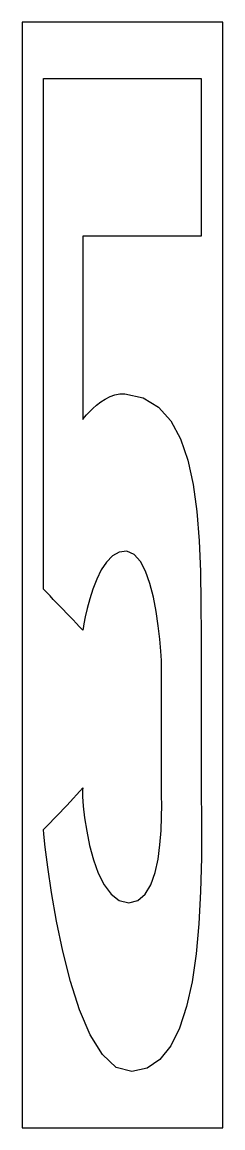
# Model space of a CAD drawing. Extents: x 0 to 20, y 0 to 110.
import ezdxf

# ---------------------------------------------------------------- set-up
doc = ezdxf.new("R2010")
doc.units = 0
doc.layers.add('CUT', color=7, linetype='Continuous')
doc.layers.add('OUTSIDE', color=1, linetype='Continuous')

msp = doc.modelspace()

# ---------------------------------------------------------------- linework, layer by layer
at = {"layer": 'CUT'}
msp.add_lwpolyline([(2.1306, 57.8273), (2.1306, 62.0609), (2.1306, 66.2945), (2.1306, 70.5281), (2.1306, 74.7617), (2.1306, 78.9953), (2.1306, 83.2289), (2.1306, 87.4625), (2.1306, 91.6961), (2.1306, 95.9297), (2.1306, 100.1633), (2.1306, 104.3969), (3.434, 104.3969), (4.7472, 104.3969), (6.0506, 104.3969), (7.3638, 104.3969), (8.6672, 104.3969), (9.9706, 104.3969), (11.2838, 104.3969), (12.5872, 104.3969), (13.8906, 104.3969), (15.2038, 104.3969), (16.5072, 104.3969), (17.8204, 104.3969), (17.8204, 103.0837), (17.8204, 101.7803), (17.8204, 100.4769), (17.8204, 99.1637), (17.8204, 97.8603), (17.8204, 96.5569), (17.8204, 95.2437), (17.8204, 93.9403), (17.8204, 92.6369), (17.8204, 91.3237), (17.8204, 90.0203), (17.8204, 88.7169), (16.8404, 88.7169), (15.8604, 88.7169), (14.8706, 88.7169), (13.8906, 88.7169), (12.9106, 88.7169), (11.9306, 88.7169), (10.9506, 88.7169), (9.9706, 88.7169), (8.9906, 88.7169), (8.0106, 88.7169), (7.0306, 88.7169), (6.0506, 88.7169), (6.0506, 87.3547), (6.0506, 85.9043), (6.0506, 84.3951), (6.0506, 82.8173), (6.0506, 81.2101), (6.0506, 79.5931), (6.0506, 77.9663), (6.0506, 76.3591), (6.0506, 74.7911), (6.0506, 73.2721), (6.0506, 71.8217), (6.0506, 70.4693), (6.0898, 70.5379), (6.2172, 70.7045), (6.423, 70.9495), (6.6974, 71.2337), (7.0306, 71.5571), (7.4128, 71.8903), (7.8342, 72.2137), (8.285, 72.5077), (8.7652, 72.7527), (9.2454, 72.9389), (9.7452, 73.0369), (10.2254, 73.0369), (12.0678, 72.6155), (13.5868, 71.6943), (14.8118, 70.3321), (15.782, 68.5583), (16.5072, 66.4317), (17.0462, 64.0013), (17.4088, 61.3161), (17.6342, 58.4153), (17.7616, 55.3577), (17.8106, 52.1825), (17.8204, 48.9485), (17.8204, 45.6949), (17.8204, 44.7051), (17.8204, 43.7153), (17.8204, 42.7353), (17.8204, 41.7455), (17.8204, 40.7557), (17.8204, 39.7659), (17.8204, 38.7761), (17.8204, 37.7863), (17.8204, 36.7965), (17.8204, 35.8067), (17.8204, 34.8267), (17.8204, 33.8369), (17.8694, 30.3187), (17.8596, 26.8691), (17.7812, 23.5175), (17.6146, 20.3129), (17.3304, 17.3043), (16.9384, 14.5407), (16.3896, 12.0613), (15.684, 9.9151), (14.8118, 8.1511), (13.7338, 6.8183), (12.45, 5.9461), (10.931, 5.6031), (9.3826, 6.0147), (8.0008, 7.2887), (6.7856, 9.2585), (5.7272, 11.7379), (4.8158, 14.5701), (4.0514, 17.5689), (3.4242, 20.5775), (2.9244, 23.4195), (2.552, 25.9283), (2.307, 27.9177), (2.16, 29.2309), (2.1306, 29.6915), (2.4638, 30.0247), (2.7872, 30.3579), (3.1204, 30.7009), (3.4536, 31.0439), (3.7868, 31.3869), (4.12, 31.7299), (4.4532, 32.0827), (4.7766, 32.4355), (5.1098, 32.7883), (5.4234, 33.1411), (5.7468, 33.4841), (6.0506, 33.8369), (6.0114, 33.5919), (6.0212, 32.9647), (6.0898, 32.0141), (6.227, 30.8381), (6.4328, 29.5053), (6.7268, 28.0843), (7.109, 26.6731), (7.5892, 25.3403), (8.1674, 24.1643), (8.8632, 23.2333), (9.6766, 22.6159), (10.6174, 22.3905), (11.5288, 22.6159), (12.2638, 23.2431), (12.8224, 24.1937), (13.2438, 25.3893), (13.5378, 26.7319), (13.7338, 28.1627), (13.8514, 29.5837), (13.9004, 30.9263), (13.9102, 32.1023), (13.9004, 33.0333), (13.8906, 33.6409), (13.8906, 33.8369), (13.8906, 34.8267), (13.8906, 35.8067), (13.8906, 36.7965), (13.8906, 37.7863), (13.8906, 38.7761), (13.8906, 39.7659), (13.8906, 40.7557), (13.8906, 41.7455), (13.8906, 42.7353), (13.8906, 43.7153), (13.8906, 44.7051), (13.8906, 45.6949), (13.8906, 45.9105), (13.871, 46.5083), (13.8122, 47.4393), (13.7142, 48.6055), (13.5672, 49.9481), (13.3614, 51.3691), (13.087, 52.7999), (12.7342, 54.1621), (12.303, 55.3675), (11.7836, 56.3573), (11.1564, 57.0433), (10.4214, 57.3569), (9.6766, 57.2785), (9.0004, 56.9061), (8.4026, 56.2887), (7.8832, 55.5047), (7.4324, 54.5835), (7.0502, 53.6035), (6.7366, 52.6137), (6.4818, 51.6729), (6.2956, 50.8301), (6.1584, 50.1539), (6.08, 49.6933), (6.0506, 49.5169), (5.7272, 49.8501), (5.394, 50.1931), (5.0706, 50.5361), (4.7472, 50.8791), (4.414, 51.2123), (4.0906, 51.5553), (3.7672, 51.8983), (3.434, 52.2413), (3.1106, 52.5745), (2.7872, 52.9175), (2.454, 53.2605), (2.1306, 53.5937)], close=True, dxfattribs=at)
at = {"layer": 'OUTSIDE'}
msp.add_lwpolyline([(0, 0), (20, 0), (20, 110), (0, 110)], close=True, dxfattribs=at)

doc.saveas('drawing.dxf')
